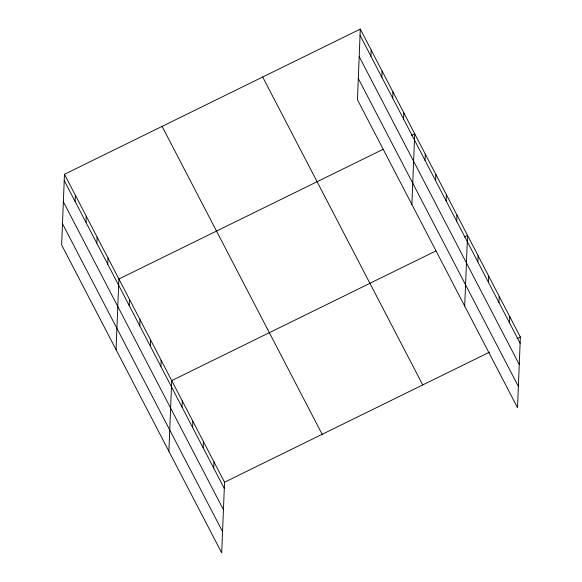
<?xml version="1.0" encoding="UTF-8"?>
<svg xmlns="http://www.w3.org/2000/svg" width="582" height="582" viewBox="0 0 582 582"><rect width="100%" height="100%" fill="white"/><g stroke="black" fill="none" stroke-linecap="round" stroke-linejoin="round"><path stroke-width="0.87" d="M64.471 174.294L61.634 244.971L221.706 552.9L224.543 482.223L64.471 174.294L360.294 29.1L520.366 337.029L517.529 407.706L357.457 99.777L360.294 29.1M75.107 201.452L75.354 195.239M85.991 222.389L86.238 216.177M96.874 243.334L97.129 237.114M107.757 264.272L108.012 258.052M116.058 349.666L118.895 278.996L382.992 149.37M129.211 305.535L129.459 299.315M139.775 325.855L140.022 319.642M150.338 346.181L150.593 339.961M160.901 366.5L161.156 360.287M168.882 451.283L171.719 380.606L435.816 250.98M182.035 407.153L182.282 400.933M192.598 427.472L192.846 421.259M203.162 447.798L203.409 441.578M213.725 468.117L213.98 461.904M370.93 56.258L371.185 50.037M381.821 77.195L382.068 70.975M392.704 98.132L392.952 91.92M403.588 119.07L403.835 112.857M411.881 204.471L414.719 133.795L411.467 135.395M425.035 160.334L425.289 154.121M435.598 180.66L435.853 174.44M446.168 200.979L446.416 194.766M456.732 221.305L456.979 215.085M464.705 306.088L467.542 235.412L464.291 237.005M477.858 261.951L478.106 255.731M488.422 282.277L488.676 276.057M498.985 302.596L499.24 296.383M509.556 322.923L509.803 316.703M224.543 482.223L489.455 352.197M517.114 338.622L520.366 337.029M360.047 35.32L520.119 343.242M359.196 56.585L519.26 364.514M358.316 78.505L518.38 386.433M262.678 77.013L422.743 384.942M162.094 126.381L322.166 434.31M64.224 180.515L224.288 488.444M63.365 201.787L223.437 509.716M62.485 223.699L222.557 531.628"/></g></svg>
